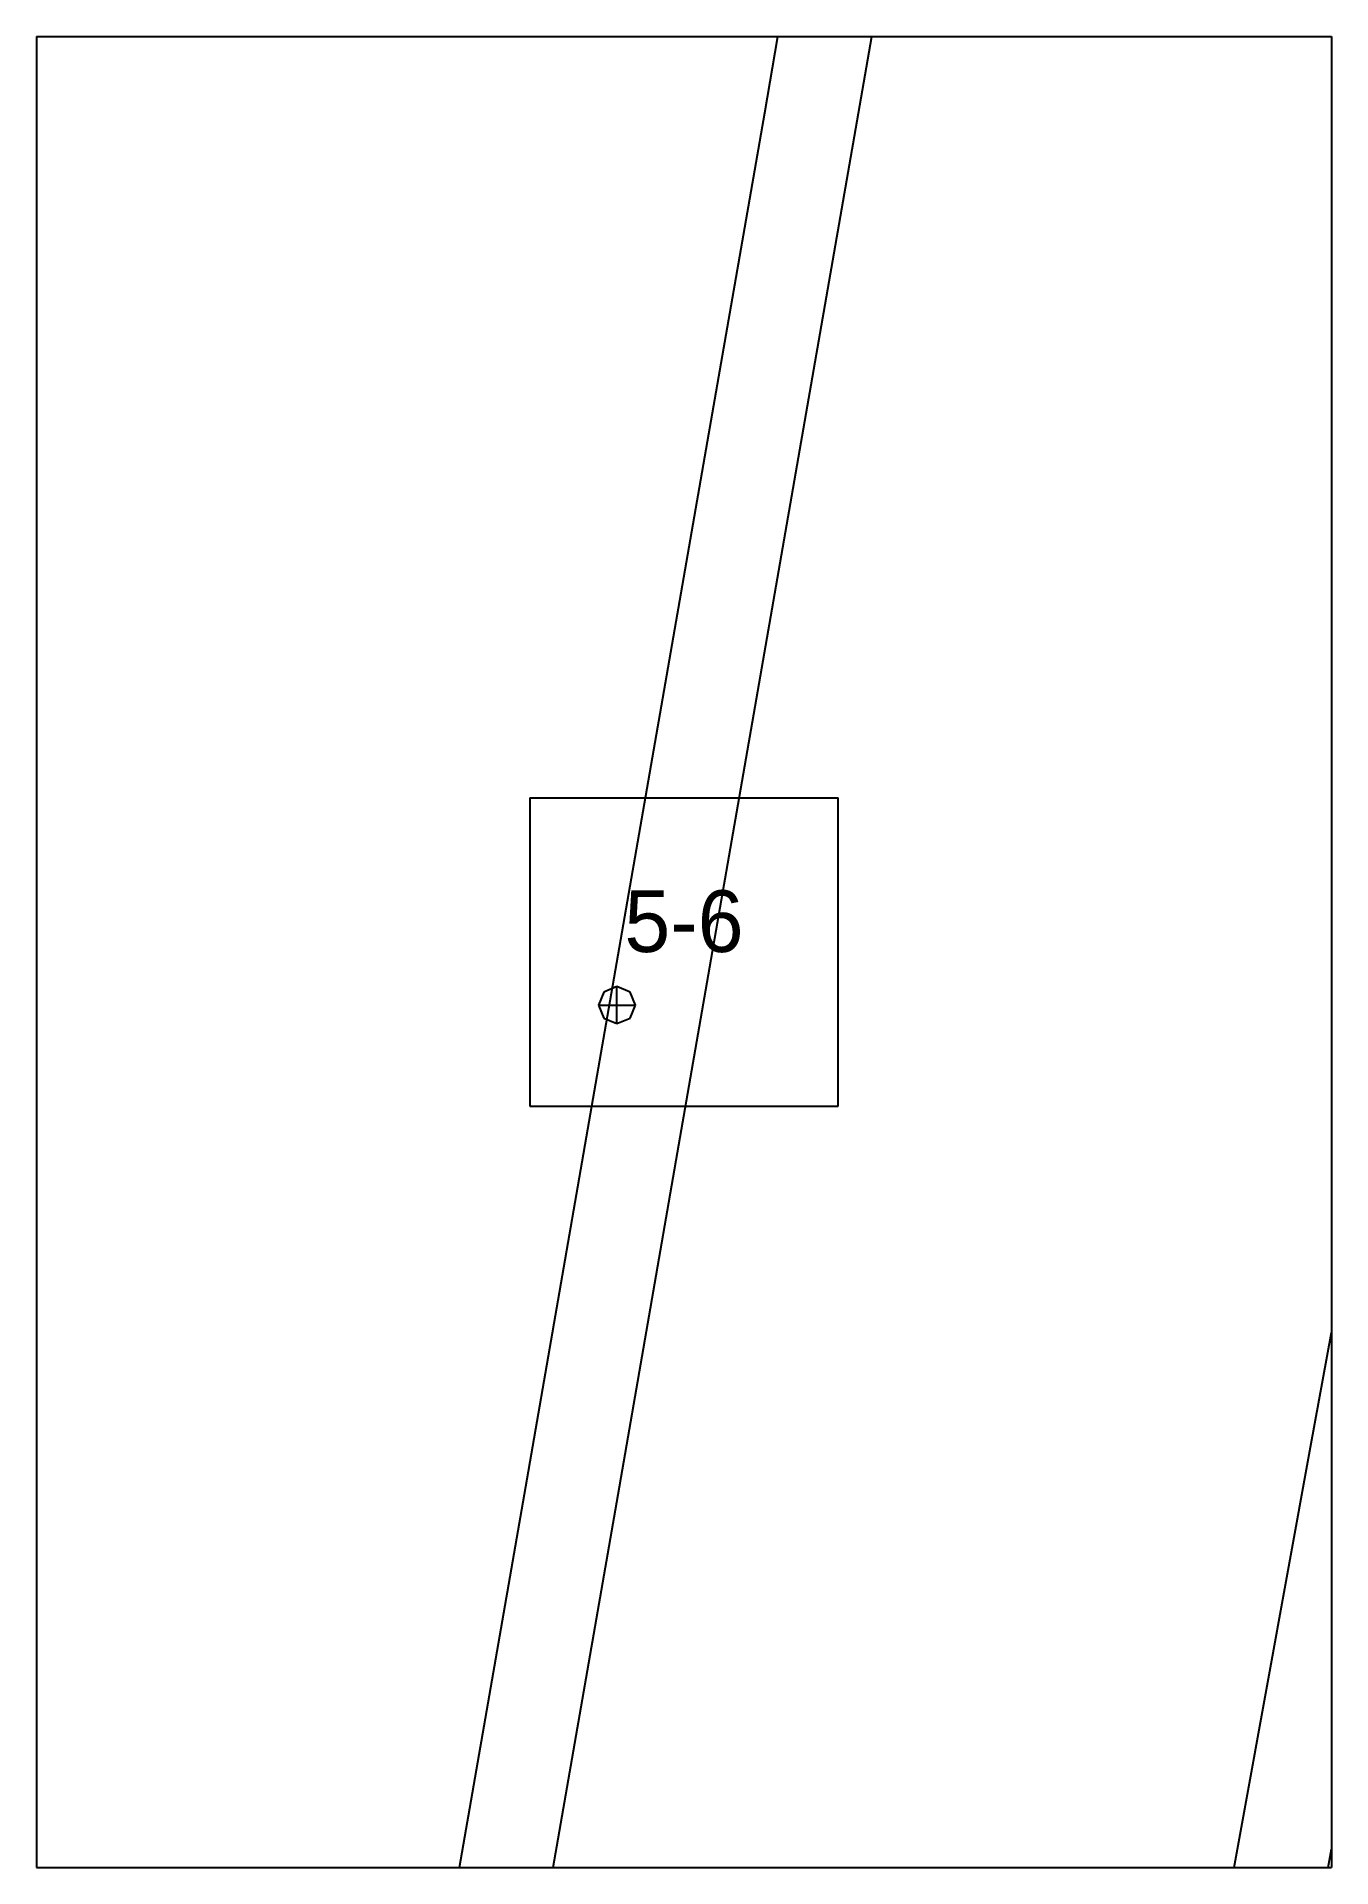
# Paper-space layout 'Plan 5-6' of a CAD drawing. Header units: metres, sheet in millimetres. Extents: x 0 to 210, y 0 to 297.
# The model-space entities are those that its viewports show. They can reach past a viewport. Long polylines and large blocks are cut down to what shows.
import ezdxf
from ezdxf.enums import TextEntityAlignment as Align

# ---------------------------------------------------------------- set-up
doc = ezdxf.new("R2010")
doc.units = ezdxf.units.M
for name, color, linetype in [('default', 7, 'Continuous'), ('TEXTLAYER', 7, 'Continuous'), ('VIEWPORTS', 7, 'Continuous')]:
    doc.layers.add(name, color=color, linetype=linetype)

msp = doc.modelspace()

# ---------------------------------------------------------------- linework, layer by layer
at = {"color": 9}
for p, q in [((1050, -891), (1050, -1188)), ((1050, -891), (1050, -1188)), ((1260, -891), (1260, -1188)), ((1260, -891), (1260, -1188)), ((840, -1188), (1050, -1188)), ((840, -1188), (1050, -1188)), ((1050, -1188), (1260, -1188)), ((1050, -1188), (1050, -1485)), ((1050, -1188), (1260, -1188)), ((1050, -1188), (1050, -1485)), ((1260, -1188), (1470, -1188)), ((1260, -1188), (1260, -1485)), ((1260, -1188), (1470, -1188)), ((1260, -1188), (1260, -1485)), ((1130, -1311.5), (1180, -1311.5)), ((1130, -1311.5), (1130, -1361.5)), ((1180, -1361.5), (1180, -1311.5)), ((1130, -1361.5), (1180, -1361.5)), ((840, -1485), (1050, -1485)), ((840, -1485), (1050, -1485)), ((1050, -1485), (1260, -1485)), ((1050, -1485), (1050, -1782)), ((1050, -1485), (1260, -1485)), ((1050, -1485), (1050, -1782)), ((1260, -1485), (1470, -1485)), ((1260, -1485), (1260, -1782)), ((1260, -1485), (1470, -1485)), ((1260, -1485), (1260, -1782))]:
    msp.add_line(p, q, dxfattribs=at)
at = {"layer": 'default', "color": 7, "linetype": 'Continuous'}
for p, q in [((1168.09, -1200.36), (1177.06, -1148.76)), ((1182.86, -1202.93), (1191.84, -1151.33)), ((1158.81, -1253.69), (1168.09, -1200.36)), ((1173.59, -1256.26), (1182.86, -1202.93)), ((1149.24, -1308.69), (1158.81, -1253.69)), ((1164.02, -1311.26), (1173.59, -1256.26)), ((1139.41, -1365.23), (1149.24, -1308.69)), ((1154.18, -1367.8), (1164.02, -1311.26)), ((1144.12, -1342.12), (1142, -1342.99)), ((1146.25, -1342.99), (1144.12, -1342.12)), ((1144.12, -1348.12), (1144.12, -1342.12)), ((1142, -1342.99), (1141.12, -1345.12)), ((1141.12, -1345.12), (1142, -1347.24)), ((1141.12, -1345.12), (1147.12, -1345.12)), ((1147.12, -1345.12), (1146.25, -1342.99)), ((1146.25, -1347.24), (1147.12, -1345.12)), ((1142, -1347.24), (1144.12, -1348.12)), ((1144.12, -1348.12), (1146.25, -1347.24)), ((1256.61, -1416.82), (1267.18, -1358.92)), ((1129.32, -1423.2), (1139.41, -1365.23)), ((1144.1, -1425.77), (1154.18, -1367.8)), ((1245.84, -1476.08), (1256.61, -1416.82)), ((1260.6, -1478.75), (1271.37, -1419.5)), ((1119, -1482.52), (1129.32, -1423.2)), ((1133.78, -1485.09), (1144.1, -1425.77)), ((1234.89, -1536.54), (1245.84, -1476.08)), ((1249.65, -1539.2), (1260.6, -1478.75)), ((1108.47, -1543.03), (1119, -1482.52)), ((1123.25, -1545.6), (1133.78, -1485.09))]:
    msp.add_line(p, q, dxfattribs=at)

# ---------------------------------------------------------------- texts
at = {"layer": 'TEXTLAYER', "color": 1}
msp.add_text('5-6', height=10, dxfattribs=at).set_placement((1155, -1336.5), align=Align.CENTER)

psp = doc.layouts.new('Plan 5-6')

# ---------------------------------------------------------------- viewports
at = {"layer": 'VIEWPORTS'}
psp.add_viewport(center=(105, 148.5), size=(210, 297), view_center_point=(1155, -1336.5), view_height=297, dxfattribs=at)

doc.saveas('drawing.dxf')
